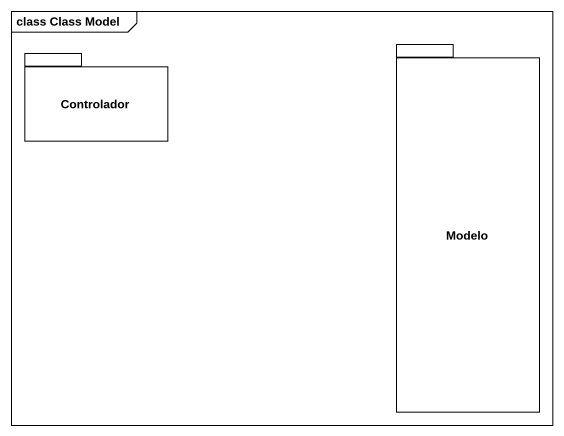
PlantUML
@startuml
mainframe class Class Model
package Modelo {
}
package Controlador {
}
@enduml
